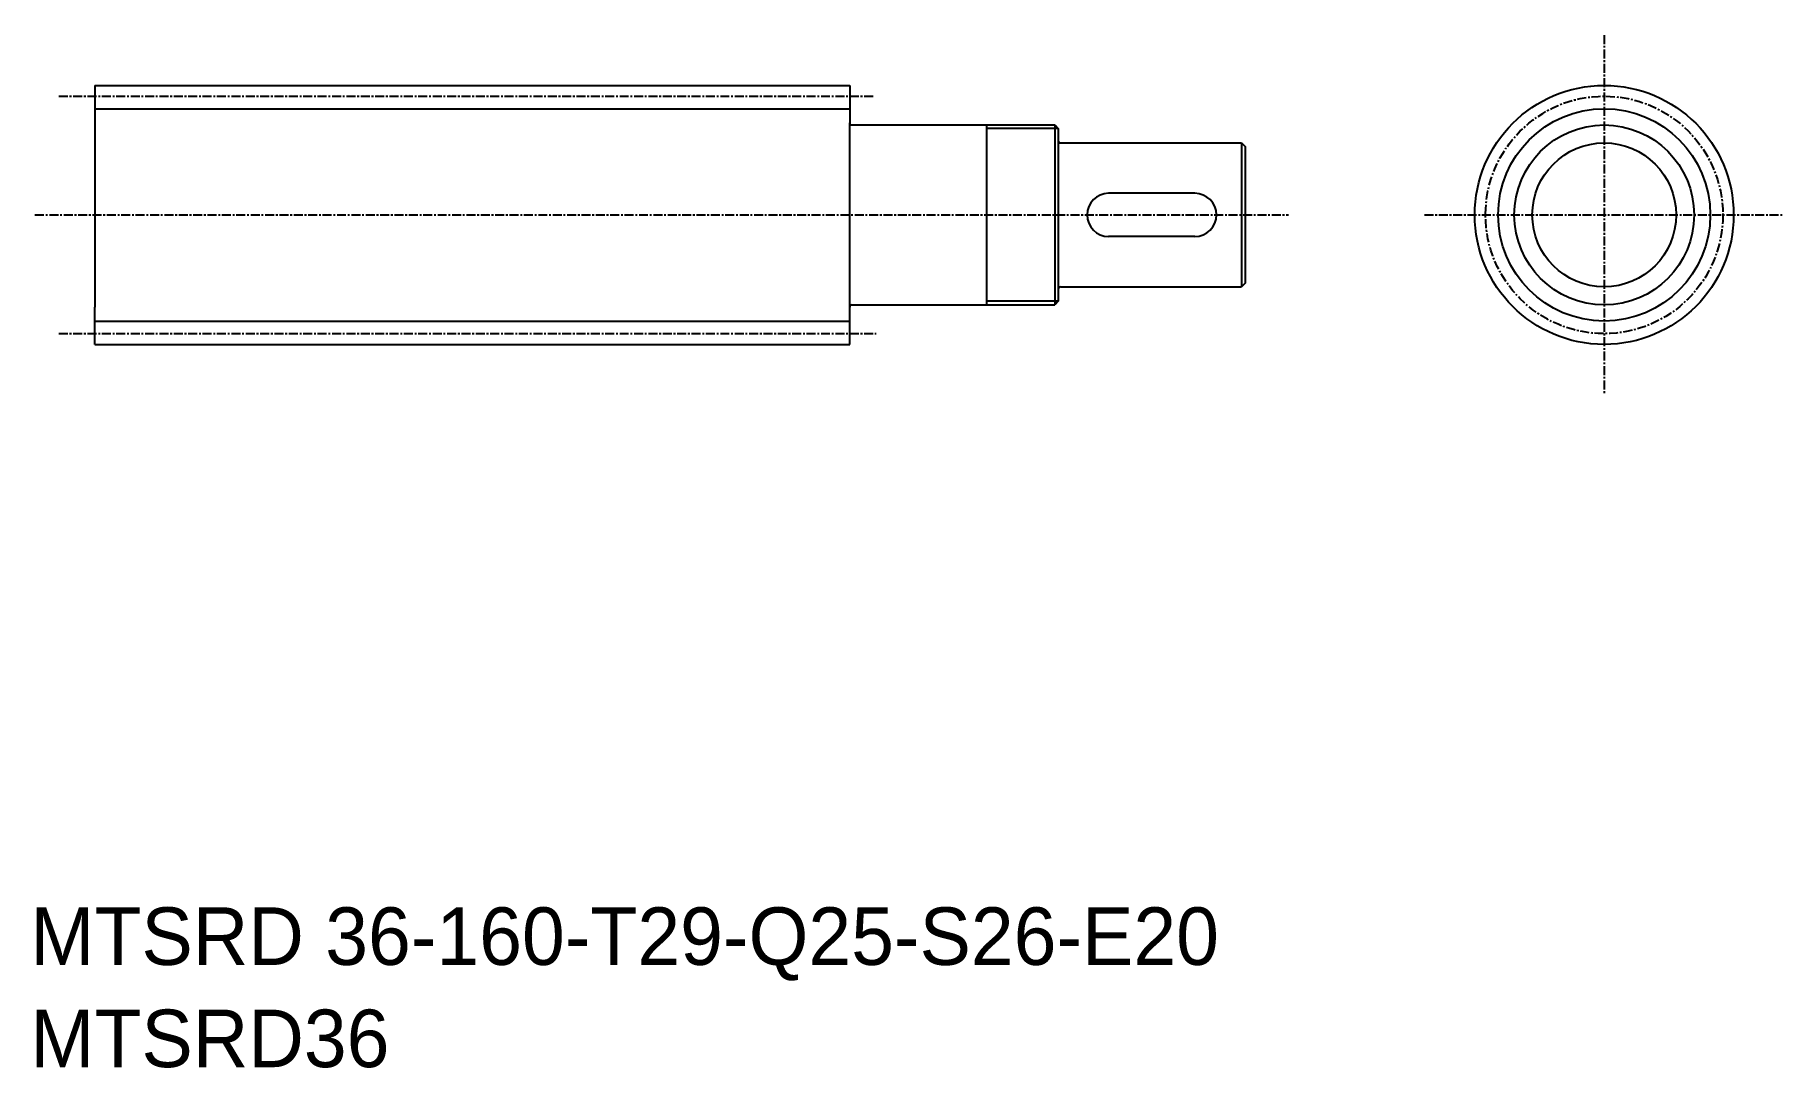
# Model space of a CAD drawing. Extents: x 157 to 400, y 68 to 212.
import ezdxf

# ---------------------------------------------------------------- set-up
doc = ezdxf.new("R2010")
doc.units = 0
doc.linetypes.add('CENTER', pattern=[2, 1.25, -0.25, 0.25, -0.25])
doc.layers.get('0').update_dxf_attribs({"linetype": 'CONTINUOUS'})
doc.layers.add('CENTER', color=1, linetype='CENTER')

msp = doc.modelspace()

# ---------------------------------------------------------------- linework, layer by layer
at = {"color": 7, "linetype": 'CONTINUOUS'}
for p, q in [((165.04, 205.01), (270.04, 205.01)), ((165.04, 205.01), (165.04, 199.81)), ((270.04, 205.01), (270.04, 199.81)), ((165.04, 199.81), (165.04, 174.21)), ((270.04, 174.21), (270.04, 199.81)), ((270.34, 199.51), (298.54, 199.51)), ((289.04, 199.51), (289.04, 174.51)), ((298.54, 199.51), (298.54, 174.51)), ((298.54, 199.51), (299.04, 199.01)), ((299.04, 199.01), (299.04, 175.01)), ((299.34, 197.01), (324.54, 197.01)), ((324.54, 197.01), (324.54, 177.01)), ((324.54, 197.01), (325.04, 196.51)), ((325.04, 196.51), (325.04, 177.51)), ((318.04, 190.01), (306.04, 190.01)), ((318.04, 184.01), (306.04, 184.01)), ((299.34, 177.01), (324.54, 177.01)), ((325.04, 177.51), (324.54, 177.01)), ((165.04, 169.01), (165.04, 174.21)), ((270.04, 169.01), (270.04, 174.21)), ((270.34, 174.51), (298.54, 174.51)), ((299.04, 175.01), (298.54, 174.51)), ((165.04, 169.01), (270.04, 169.01)), ((191.29, 169.01), (191.29, 169.01)), ((217.54, 169.01), (217.54, 169.01))]:
    msp.add_line(p, q, dxfattribs=at)
at = {"color": 3, "linetype": 'CONTINUOUS'}
for p, q in [((165.04, 201.76), (270.04, 201.76)), ((299.04, 199.01), (289.04, 199.01)), ((299.04, 175.01), (289.04, 175.01)), ((165.04, 172.26), (270.04, 172.26))]:
    msp.add_line(p, q, dxfattribs=at)
at = {"color": 7, "linetype": 'CONTINUOUS'}
for radius in [18, 12.5, 10]:
    msp.add_circle((374.96, 187.01), radius, dxfattribs=at)
at = {"color": 3, "linetype": 'CONTINUOUS'}
msp.add_circle((374.96, 187.01), 14.75, dxfattribs=at)
at = {"color": 7, "linetype": 'CONTINUOUS'}
for centre, start, end in [((270.34, 199.81), 180, 270), ((299.34, 197.31), 180, 270), ((299.34, 176.71), 90, 180), ((270.34, 174.21), 90, 180), ((270.34, 174.21), 90, 180)]:
    msp.add_arc(centre, 0.3, start, end, dxfattribs=at)
for centre, start, end in [((306.04, 187.01), 90, 270), ((318.04, 187.01), 270, 90)]:
    msp.add_arc(centre, 3, start, end)
at = {"layer": 'CENTER', "color": 1, "linetype": 'CENTER'}
for p, q in [((374.96, 212.01), (374.96, 162.01)), ((160.04, 203.51), (273.52, 203.51)), ((156.73, 187.01), (331.04, 187.01)), ((349.96, 187.01), (399.96, 187.01)), ((160.04, 170.51), (273.69, 170.51))]:
    msp.add_line(p, q, dxfattribs=at)
msp.add_circle((374.96, 187.01), 16.5, dxfattribs=at)

# ---------------------------------------------------------------- texts
at = {"color": 7, "linetype": 'CONTINUOUS'}
for s, p in [('MTSRD 36-160-T29-Q25-S26-E20', (156.09, 82.78)), ('MTSRD36', (156.09, 68.57))]:
    msp.add_text(s, height=8, dxfattribs=at).set_placement(p)

doc.saveas('drawing.dxf')
